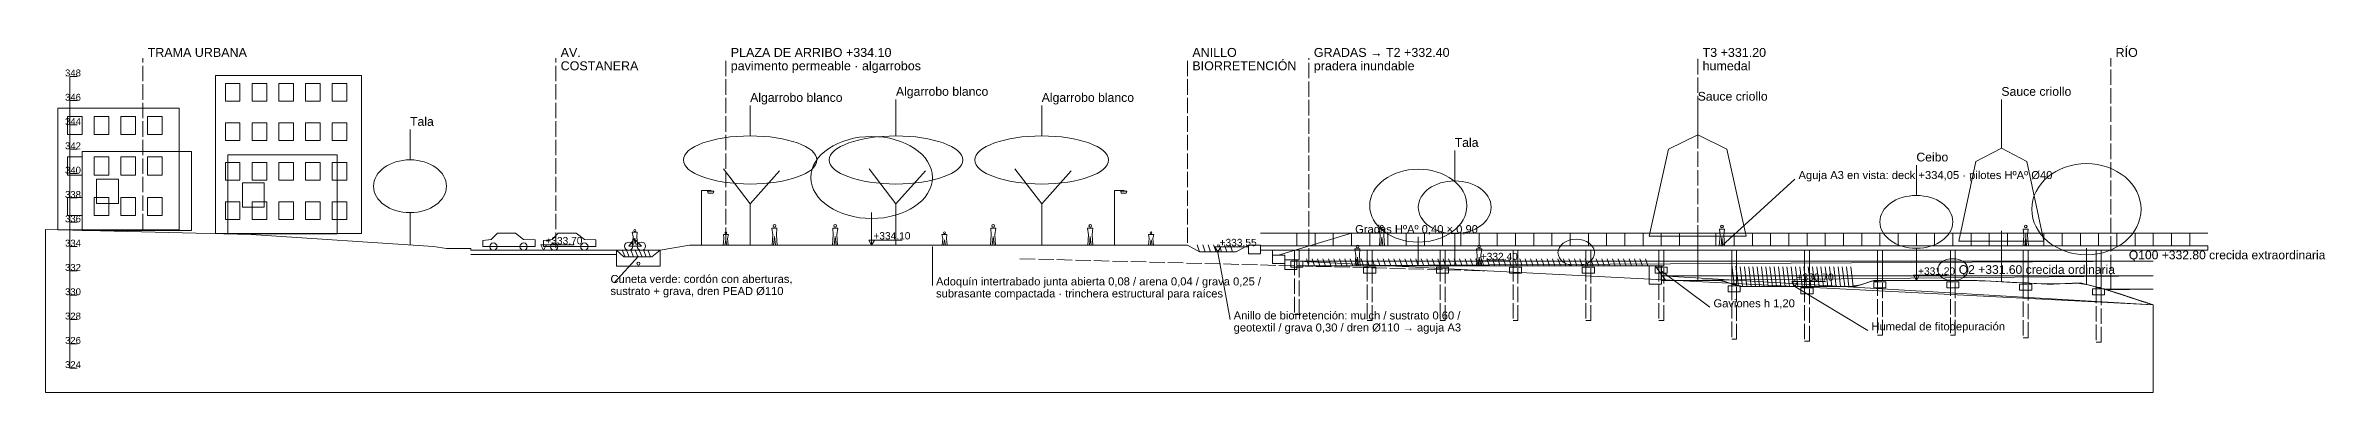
# Model space of a CAD drawing. Header units: metres. Extents: x -1097 to 1588, y -673 to 884.
# Drawn here: x 480 to 667.7, y -673 to -644.5 of the extents above; entities that cross this region are included whole.
import ezdxf

# ---------------------------------------------------------------- set-up
doc = ezdxf.new("R2010")
doc.units = ezdxf.units.M
doc.linetypes.add('DASHED', pattern=[1.524, 1.27, -0.254])
for name, color, linetype, lineweight, plot in [('CORTE-AGUA', 5, 'Continuous', 0, False), ('CORTE-ESTRUCTURA', 30, 'Continuous', 0, False), ('CORTE-TERRENO', 7, 'Continuous', 0, False), ('CORTE-TERRENO_EXIST', 9, 'Continuous', 0, False), ('CORTE-TEXTO', 7, 'Continuous', 0, False), ('CORTE-VEGETACION', 3, 'Continuous', 0, False), ('COTAS', 7, 'Continuous', 0, False), ('SUDS-CUNETA_VERDE', 3, 'Continuous', 0, False), ('SUDS-PASARELA', 30, 'Continuous', 0, False), ('TERRAZAS-GAVIONES', 8, 'Continuous', 0, False), ('VISTA-EDIFICIOS', 8, 'Continuous', 0, False), ('VISTA-FIGURAS', 8, 'Continuous', 0, False), ('VISTA-FONDO', 9, 'Continuous', 0, False)]:
    doc.layers.add(name, color=color, linetype=linetype, lineweight=lineweight, plot=plot)
doc.styles.add('ARIAL', font='arial.ttf')

msp = doc.modelspace()

# ---------------------------------------------------------------- linework, layer by layer
at = {"layer": 'CORTE-AGUA'}
for points in [[(583.07, -662.2), (653.49, -665.8), (652.6, -665.51), (651.71, -665.22), (650.82, -664.93), (649.92, -664.64), (649.03, -664.39), (648.14, -664.16), (647.25, -664.01), (646.36, -664.05), (645.47, -664.08), (644.58, -664.08), (643.69, -664.03), (642.79, -663.99), (641.9, -663.95), (641.01, -663.9), (640.12, -663.86), (639.23, -663.81), (638.34, -663.8), (637.45, -663.8), (636.55, -663.8), (635.66, -663.8), (634.77, -663.8), (633.88, -663.8), (632.99, -663.8), (632.1, -663.8), (631.21, -663.8), (630.32, -663.86), (629.42, -664.16), (628.53, -664.3), (627.64, -664.3), (626.75, -664.3), (625.86, -664.3), (624.97, -664.3), (624.08, -664.3), (623.18, -664.3), (622.29, -664.3), (621.4, -664.3), (620.51, -664.3), (619.62, -664.3), (618.73, -664.04), (617.84, -663.8), (616.94, -663.8), (616.05, -663.8), (615.16, -663.8), (614.27, -663.8), (613.38, -663.8), (612.49, -662.6), (611.6, -662.6), (610.71, -662.6), (609.81, -662.6), (608.92, -662.6), (608.03, -662.6), (607.14, -662.6), (606.25, -662.6), (605.36, -662.6), (604.47, -662.6), (603.57, -662.6), (602.68, -662.6), (601.79, -662.6), (600.9, -662.6), (600.01, -662.6), (599.12, -662.6), (598.23, -662.6), (597.34, -662.6), (596.44, -662.6), (595.55, -662.6), (594.66, -662.6), (593.77, -662.6), (592.88, -662.6), (591.99, -662.6), (591.1, -662.6), (590.2, -662.6), (589.31, -662.6), (588.42, -662.6), (587.53, -662.6), (586.64, -662.6), (585.75, -662.6), (584.86, -662.6), (583.97, -662.6), (653.49, -662.2), (583.07, -662.2)], [(613.02, -663.4), (653.49, -665.8), (652.98, -665.63), (652.47, -665.47), (651.95, -665.3), (651.44, -665.13), (650.93, -664.97), (650.42, -664.8), (649.9, -664.63), (649.39, -664.48), (648.88, -664.35), (648.37, -664.22), (647.85, -664.09), (647.34, -664.01), (646.83, -664.03), (646.32, -664.05), (645.81, -664.07), (645.29, -664.09), (644.78, -664.09), (644.27, -664.06), (643.76, -664.04), (643.24, -664.01), (642.73, -663.99), (642.22, -663.96), (641.71, -663.94), (641.2, -663.91), (640.68, -663.88), (640.17, -663.86), (639.66, -663.83), (639.15, -663.81), (638.63, -663.8), (638.12, -663.8), (637.61, -663.8), (637.1, -663.8), (636.58, -663.8), (636.07, -663.8), (635.56, -663.8), (635.05, -663.8), (634.54, -663.8), (634.02, -663.8), (633.51, -663.8), (633, -663.8), (632.49, -663.8), (631.97, -663.8), (631.46, -663.8), (630.95, -663.8), (630.44, -663.82), (629.93, -663.99), (629.41, -664.16), (628.9, -664.3), (628.39, -664.3), (627.88, -664.3), (627.36, -664.3), (626.85, -664.3), (626.34, -664.3), (625.83, -664.3), (625.31, -664.3), (624.8, -664.3), (624.29, -664.3), (623.78, -664.3), (623.27, -664.3), (622.75, -664.3), (622.24, -664.3), (621.73, -664.3), (621.22, -664.3), (620.7, -664.3), (620.19, -664.3), (619.68, -664.3), (619.17, -664.19), (618.65, -664.02), (618.14, -663.85), (617.63, -663.8), (617.12, -663.8), (616.61, -663.8), (616.09, -663.8), (615.58, -663.8), (615.07, -663.8), (614.56, -663.8), (614.04, -663.8), (613.53, -663.8), (653.49, -663.4), (613.02, -663.4)], [(649.58, -664.5), (653.49, -665.8), (653.44, -665.78), (653.39, -665.77), (653.34, -665.75), (653.29, -665.74), (653.24, -665.72), (653.19, -665.7), (653.14, -665.69), (653.09, -665.67), (653.04, -665.66), (653, -665.64), (652.95, -665.62), (652.9, -665.61), (652.85, -665.59), (652.8, -665.58), (652.75, -665.56), (652.7, -665.54), (652.65, -665.53), (652.6, -665.51), (652.55, -665.49), (652.5, -665.48), (652.45, -665.46), (652.4, -665.45), (652.35, -665.43), (652.3, -665.41), (652.25, -665.4), (652.2, -665.38), (652.15, -665.37), (652.11, -665.35), (652.06, -665.33), (652.01, -665.32), (651.96, -665.3), (651.91, -665.29), (651.86, -665.27), (651.81, -665.25), (651.76, -665.24), (651.71, -665.22), (651.66, -665.21), (651.61, -665.19), (651.56, -665.17), (651.51, -665.16), (651.46, -665.14), (651.41, -665.13), (651.36, -665.11), (651.31, -665.09), (651.27, -665.08), (651.22, -665.06), (651.17, -665.04), (651.12, -665.03), (651.07, -665.01), (651.02, -665), (650.97, -664.98), (650.92, -664.96), (650.87, -664.95), (650.82, -664.93), (650.77, -664.92), (650.72, -664.9), (650.67, -664.88), (650.62, -664.87), (650.57, -664.85), (650.52, -664.84), (650.47, -664.82), (650.42, -664.8), (650.38, -664.79), (650.33, -664.77), (650.28, -664.76), (650.23, -664.74), (650.18, -664.72), (650.13, -664.71), (650.08, -664.69), (650.03, -664.68), (649.98, -664.66), (649.93, -664.64), (649.88, -664.63), (649.83, -664.61), (649.78, -664.59), (649.73, -664.58), (649.68, -664.56), (649.63, -664.55), (653.49, -664.5), (649.58, -664.5)]]:
    msp.add_lwpolyline(points, close=True, dxfattribs=at)
at = {"layer": 'CORTE-AGUA', "linetype": 'DASHED'}
for points in [[(583.07, -662.2), (653.49, -662.2)], [(613.02, -663.4), (653.49, -663.4)]]:
    msp.add_lwpolyline(points, dxfattribs=at)
at = {"layer": 'CORTE-AGUA'}
msp.add_lwpolyline([(649.58, -664.5), (653.49, -664.5)], dxfattribs=at)
at = {"layer": 'CORTE-ESTRUCTURA'}
for points in [[(483, -659.67), (483, -653.17), (492, -653.17), (492, -659.67)], [(495, -659.95), (495, -653.45), (504, -653.45), (504, -659.95)], [(484.2, -657.47), (486, -657.47), (486, -655.47), (484.2, -655.47)], [(496.2, -657.75), (498, -657.75), (498, -655.75), (496.2, -655.75)], [(582.5, -662.2), (583.5, -662.2), (583.5, -662.7), (582.5, -662.7)], [(582.8, -661.3), (583.2, -661.3), (583.2, -662.1), (582.8, -662.1)], [(588.8, -661.3), (589.2, -661.3), (589.2, -662.6), (588.8, -662.6)], [(594.8, -661.3), (595.2, -661.3), (595.2, -662.6), (594.8, -662.6)], [(600.8, -661.3), (601.2, -661.3), (601.2, -662.6), (600.8, -662.6)], [(606.8, -661.3), (607.2, -661.3), (607.2, -662.6), (606.8, -662.6)], [(612.8, -661.3), (613.2, -661.3), (613.2, -662.6), (612.8, -662.6)], [(618.8, -661.3), (619.2, -661.3), (619.2, -664.13), (618.8, -664.13)], [(624.8, -661.3), (625.2, -661.3), (625.2, -664.3), (624.8, -664.3)], [(630.8, -661.3), (631.2, -661.3), (631.2, -663.8), (630.8, -663.8)], [(636.8, -661.3), (637.2, -661.3), (637.2, -663.8), (636.8, -663.8)], [(642.8, -661.3), (643.2, -661.3), (643.2, -664), (642.8, -664)], [(648.8, -661.3), (649.2, -661.3), (649.2, -664.38), (648.8, -664.38)], [(588.5, -662.7), (589.5, -662.7), (589.5, -663.2), (588.5, -663.2)], [(594.5, -662.7), (595.5, -662.7), (595.5, -663.2), (594.5, -663.2)], [(600.5, -662.7), (601.5, -662.7), (601.5, -663.2), (600.5, -663.2)], [(606.5, -662.7), (607.5, -662.7), (607.5, -663.2), (606.5, -663.2)], [(612.5, -662.7), (613.5, -662.7), (613.5, -663.2), (612.5, -663.2)], [(618.5, -664.23), (619.5, -664.23), (619.5, -664.73), (618.5, -664.73)], [(630.5, -663.9), (631.5, -663.9), (631.5, -664.4), (630.5, -664.4)], [(636.5, -663.9), (637.5, -663.9), (637.5, -664.4), (636.5, -664.4)], [(642.5, -664.1), (643.5, -664.1), (643.5, -664.6), (642.5, -664.6)], [(624.5, -664.4), (625.5, -664.4), (625.5, -664.9), (624.5, -664.9)], [(648.5, -664.48), (649.5, -664.48), (649.5, -664.98), (648.5, -664.98)]]:
    msp.add_lwpolyline(points, close=True, dxfattribs=at)
msp.add_lwpolyline([(515, -661.66), (527, -661.66)], dxfattribs=at)
at = {"layer": 'CORTE-ESTRUCTURA', "linetype": 'DASHED'}
for points in [[(582.8, -662.1), (582.8, -666.6), (583.2, -666.6), (583.2, -662.1)], [(588.8, -662.6), (588.8, -667.1), (589.2, -667.1), (589.2, -662.6)], [(594.8, -662.6), (594.8, -667.1), (595.2, -667.1), (595.2, -662.6)], [(600.8, -662.6), (600.8, -667.1), (601.2, -667.1), (601.2, -662.6)], [(606.8, -662.6), (606.8, -667.1), (607.2, -667.1), (607.2, -662.6)], [(612.8, -662.6), (612.8, -667.1), (613.2, -667.1), (613.2, -662.6)], [(618.8, -664.13), (618.8, -668.63), (619.2, -668.63), (619.2, -664.13)], [(624.8, -664.3), (624.8, -668.8), (625.2, -668.8), (625.2, -664.3)], [(630.8, -663.8), (630.8, -668.3), (631.2, -668.3), (631.2, -663.8)], [(636.8, -663.8), (636.8, -668.3), (637.2, -668.3), (637.2, -663.8)], [(642.8, -664), (642.8, -668.5), (643.2, -668.5), (643.2, -664)], [(648.8, -664.38), (648.8, -668.88), (649.2, -668.88), (649.2, -664.38)]]:
    msp.add_lwpolyline(points, dxfattribs=at)
at = {"layer": 'CORTE-TERRENO'}
msp.add_lwpolyline([(480, -659.6), (496.92, -660), (511.93, -661), (513, -661.16), (515, -661.16), (515, -661.31), (527, -661.31), (530.6, -661.3), (533, -660.9), (574, -660.9), (575, -661.45), (578, -661.45), (579, -660.9), (580, -660.9), (580, -661.3), (581, -661.3), (581, -661.7), (582, -661.7), (582, -662.1), (583, -662.1), (583, -662.6), (613, -662.6), (613, -663.8), (618, -663.8), (619.5, -664.3), (629, -664.3), (630.5, -663.8), (639, -663.8), (645, -664.1), (647.49, -664), (649.49, -664.5), (653.49, -665.8), (653.49, -673), (480, -673)], close=True, dxfattribs=at)
msp.add_lwpolyline([(480, -659.6), (496.92, -660), (511.93, -661), (513, -661.16), (515, -661.16), (515, -661.31), (527, -661.31), (530.6, -661.3), (533, -660.9), (574, -660.9), (575, -661.45), (578, -661.45), (579, -660.9), (580, -660.9), (580, -661.3), (581, -661.3), (581, -661.7), (582, -661.7), (582, -662.1), (583, -662.1), (583, -662.6), (613, -662.6), (613, -663.8), (618, -663.8), (619.5, -664.3), (629, -664.3), (630.5, -663.8), (639, -663.8), (645, -664.1), (647.49, -664), (649.49, -664.5), (653.49, -665.8)], dxfattribs=at)
at = {"layer": 'CORTE-TERRENO_EXIST', "linetype": 'DASHED'}
msp.add_lwpolyline([(560.2, -662), (598.47, -663)], dxfattribs=at)
at = {"layer": 'CORTE-TEXTO', "linetype": 'DASHED'}
for points in [[(488, -659.59), (488, -645.5)], [(522, -661.11), (522, -645.5)], [(536, -660.7), (536, -645.5)], [(574, -660.7), (574, -645.5)], [(584, -662.4), (584, -645.5)], [(616, -663.6), (616, -645.5)], [(650, -664.47), (650, -645.5)]]:
    msp.add_lwpolyline(points, dxfattribs=at)
at = {"layer": 'CORTE-TEXTO'}
for points in [[(482, -647), (482.6, -647)], [(482, -671), (482, -647)], [(482, -649), (482.6, -649)], [(482, -651), (482.6, -651)], [(482, -653), (482.6, -653)], [(482, -655), (482.6, -655)], [(618, -660.95), (624, -655.45)], [(482, -657), (482.6, -657)], [(482, -659), (482.6, -659)], [(581.5, -661.7), (587.5, -659.9)], [(482, -661), (482.6, -661)], [(528.8, -661.8), (526.8, -664)], [(553, -661), (553, -664.2)], [(576.5, -661.5), (577.5, -667)], [(482, -663), (482.6, -663)], [(613, -663), (617, -666)], [(624, -664.3), (630, -667.9)], [(482, -665), (482.6, -665)], [(482, -667), (482.6, -667)], [(482, -669), (482.6, -669)], [(482, -671), (482.6, -671)]]:
    msp.add_lwpolyline(points, dxfattribs=at)
at = {"layer": 'CORTE-VEGETACION'}
for p, q in [((527.7, -661.86), (527.5, -661.36)), ((528.05, -661.86), (527.85, -661.36)), ((528.4, -661.86), (528.2, -661.36)), ((528.75, -661.86), (528.55, -661.36)), ((529.1, -661.86), (528.9, -661.36)), ((529.45, -661.86), (529.25, -661.36)), ((529.8, -661.86), (529.6, -661.36)), ((575, -661.45), (574.8, -660.85)), ((575.45, -661.45), (575.25, -660.85)), ((575.9, -661.45), (575.7, -660.85)), ((576.35, -661.45), (576.15, -660.85)), ((576.8, -661.45), (576.6, -660.85)), ((577.25, -661.45), (577.05, -660.85)), ((577.7, -661.45), (577.5, -660.85)), ((584, -662.6), (583.8, -662)), ((584.45, -662.6), (584.25, -662)), ((584.9, -662.6), (584.7, -662)), ((585.35, -662.6), (585.15, -662)), ((585.8, -662.6), (585.6, -662)), ((586.25, -662.6), (586.05, -662)), ((586.7, -662.6), (586.5, -662)), ((587.15, -662.6), (586.95, -662)), ((587.6, -662.6), (587.4, -662)), ((588.05, -662.6), (587.85, -662)), ((588.5, -662.6), (588.3, -662)), ((588.95, -662.6), (588.75, -662)), ((589.4, -662.6), (589.2, -662)), ((589.85, -662.6), (589.65, -662)), ((590.3, -662.6), (590.1, -662)), ((590.75, -662.6), (590.55, -662)), ((591.2, -662.6), (591, -662)), ((591.65, -662.6), (591.45, -662)), ((592.1, -662.6), (591.9, -662)), ((592.55, -662.6), (592.35, -662)), ((593, -662.6), (592.8, -662)), ((593.45, -662.6), (593.25, -662)), ((593.9, -662.6), (593.7, -662)), ((594.35, -662.6), (594.15, -662)), ((594.8, -662.6), (594.6, -662)), ((595.25, -662.6), (595.05, -662)), ((595.7, -662.6), (595.5, -662)), ((596.15, -662.6), (595.95, -662)), ((596.6, -662.6), (596.4, -662)), ((597.05, -662.6), (596.85, -662)), ((597.5, -662.6), (597.3, -662)), ((597.95, -662.6), (597.75, -662)), ((598.4, -662.6), (598.2, -662)), ((598.85, -662.6), (598.65, -662)), ((599.3, -662.6), (599.1, -662)), ((599.75, -662.6), (599.55, -662)), ((600.2, -662.6), (600, -662)), ((600.65, -662.6), (600.45, -662)), ((601.1, -662.6), (600.9, -662)), ((601.55, -662.6), (601.35, -662)), ((602, -662.6), (601.8, -662)), ((602.45, -662.6), (602.25, -662)), ((602.9, -662.6), (602.7, -662)), ((603.35, -662.6), (603.15, -662)), ((603.8, -662.6), (603.6, -662)), ((604.25, -662.6), (604.05, -662)), ((604.7, -662.6), (604.5, -662)), ((605.15, -662.6), (604.95, -662)), ((605.6, -662.6), (605.4, -662)), ((606.05, -662.6), (605.85, -662)), ((606.5, -662.6), (606.3, -662)), ((606.95, -662.6), (606.75, -662)), ((607.4, -662.6), (607.2, -662)), ((607.85, -662.6), (607.65, -662)), ((608.3, -662.6), (608.1, -662)), ((608.75, -662.6), (608.55, -662)), ((609.2, -662.6), (609, -662)), ((609.65, -662.6), (609.45, -662)), ((610.1, -662.6), (609.9, -662)), ((610.55, -662.6), (610.35, -662)), ((611, -662.6), (610.8, -662)), ((611.45, -662.6), (611.25, -662)), ((611.9, -662.6), (611.7, -662)), ((619, -664.13), (618.8, -662.51)), ((619.35, -664.25), (619.15, -662.63)), ((619.7, -664.3), (619.5, -662.68)), ((620.05, -664.3), (619.85, -662.68)), ((620.4, -664.3), (620.2, -662.68)), ((620.75, -664.3), (620.55, -662.68)), ((621.1, -664.3), (620.9, -662.68)), ((621.45, -664.3), (621.25, -662.68)), ((621.8, -664.3), (621.6, -662.68)), ((622.15, -664.3), (621.95, -662.68)), ((622.5, -664.3), (622.3, -662.68)), ((622.85, -664.3), (622.65, -662.68)), ((623.2, -664.3), (623, -662.68)), ((623.55, -664.3), (623.35, -662.68)), ((623.9, -664.3), (623.7, -662.68)), ((624.25, -664.3), (624.05, -662.68)), ((624.6, -664.3), (624.4, -662.68)), ((624.95, -664.3), (624.75, -662.68)), ((625.3, -664.3), (625.1, -662.68)), ((625.65, -664.3), (625.45, -662.68)), ((626, -664.3), (625.8, -662.68)), ((626.35, -664.3), (626.15, -662.68)), ((626.7, -664.3), (626.5, -662.68)), ((627.05, -664.3), (626.85, -662.68)), ((627.4, -664.3), (627.2, -662.68)), ((627.75, -664.3), (627.55, -662.68)), ((628.1, -664.3), (627.9, -662.68)), ((628.45, -664.3), (628.25, -662.68)), ((628.8, -664.3), (628.6, -662.68))]:
    msp.add_line(p, q, dxfattribs=at)
for points in [[(550, -651.9), (550, -648.9)], [(616, -651.8), (616, -649.3)], [(641, -652.9), (641, -648.9)], [(538, -651.9), (538, -649.4)], [(562, -651.9), (562, -649.4)], [(510, -653.87), (510, -651.37)], [(596, -655.6), (596, -653.1)], [(538, -657.48), (535.8, -654.6)], [(538, -657.48), (540.42, -654.78)], [(550, -657.48), (547.8, -654.6)], [(550, -657.48), (552.42, -654.78)], [(562, -657.48), (559.8, -654.6)], [(562, -657.48), (564.42, -654.78)], [(634, -656.8), (634, -654.3)], [(510, -660.87), (510, -658.21)], [(538, -660.9), (538, -657.48)], [(550, -660.9), (550, -657.48)], [(562, -660.9), (562, -657.48)], [(596, -662.6), (596, -659.94)], [(616, -663.8), (616, -659.24)], [(641, -663.9), (641, -659.72)], [(634, -663.8), (634, -661.14)]]:
    msp.add_lwpolyline(points, dxfattribs=at)
for points in [[(612, -660.15), (613.6, -653), (616, -651.8), (618.4, -653), (620, -660.15)], [(637.5, -660.56), (638.9, -654), (641, -652.9), (643.1, -654), (644.5, -660.56)]]:
    msp.add_lwpolyline(points, close=True, dxfattribs=at)
for centre, major_axis, ratio in [((538, -653.88), (5.5, 0), 0.36), ((550, -653.88), (5.5, 0), 0.36), ((562, -653.88), (5.5, 0), 0.36), ((510, -656.04), (3, 0), 0.723333), ((596, -657.77), (3, 0), 0.723333), ((634, -658.97), (3, 0), 0.723333), ((606, -661.5), (1.5, 0), 0.733333), ((637, -662.9), (1.25, 0), 0.72)]:
    msp.add_ellipse(centre, major_axis=major_axis, ratio=ratio, dxfattribs=at)
at = {"layer": 'COTAS'}
for points in [[(547.76, -660.47), (548.24, -660.47), (548, -660.9)], [(520.76, -660.87), (521.24, -660.87), (521, -661.3)], [(576.26, -661.02), (576.74, -661.02), (576.5, -661.45)], [(597.76, -662.17), (598.24, -662.17), (598, -662.6)], [(623.76, -663.87), (624.24, -663.87), (624, -664.3)], [(633.76, -663.37), (634.24, -663.37), (634, -663.8)]]:
    msp.add_lwpolyline(points, close=True, dxfattribs=at)
for points in [[(548, -660.47), (548, -660.29)], [(548, -660.47), (550.52, -660.47)], [(521, -660.87), (521, -660.69)], [(521, -660.87), (523.52, -660.87)], [(576.5, -661.02), (576.5, -660.84)], [(576.5, -661.02), (579.02, -661.02)], [(598, -662.17), (598, -661.99)], [(598, -662.17), (600.52, -662.17)], [(624, -663.87), (624, -663.69)], [(624, -663.87), (626.52, -663.87)], [(634, -663.37), (634, -663.19)], [(634, -663.37), (636.52, -663.37)]]:
    msp.add_lwpolyline(points, dxfattribs=at)
at = {"layer": 'SUDS-CUNETA_VERDE'}
msp.add_lwpolyline([(527, -661.31), (527.6, -661.86), (529.9, -661.86), (530.6, -661.31), (530.6, -662.61), (527, -662.61)], close=True, dxfattribs=at)
msp.add_lwpolyline([(527, -661.31), (527.6, -661.86), (529.9, -661.86), (530.6, -661.31)], dxfattribs=at)
msp.add_circle((528.8, -662.41), 0.12, dxfattribs=at)
at = {"layer": 'SUDS-PASARELA'}
for points in [[(580, -659.9), (658, -659.9)], [(583, -660.95), (583, -659.9)], [(584.5, -660.95), (584.5, -659.9)], [(586, -660.95), (586, -659.9)], [(587.5, -660.95), (587.5, -659.9)], [(589, -660.95), (589, -659.9)], [(590.5, -660.95), (590.5, -659.9)], [(592, -660.95), (592, -659.9)], [(593.5, -660.95), (593.5, -659.9)], [(595, -660.95), (595, -659.9)], [(596.5, -660.95), (596.5, -659.9)], [(598, -660.95), (598, -659.9)], [(599.5, -660.95), (599.5, -659.9)], [(601, -660.95), (601, -659.9)], [(602.5, -660.95), (602.5, -659.9)], [(604, -660.95), (604, -659.9)], [(605.5, -660.95), (605.5, -659.9)], [(607, -660.95), (607, -659.9)], [(608.5, -660.95), (608.5, -659.9)], [(610, -660.95), (610, -659.9)], [(611.5, -660.95), (611.5, -659.9)], [(613, -660.95), (613, -659.9)], [(614.5, -660.95), (614.5, -659.9)], [(616, -660.95), (616, -659.9)], [(617.5, -660.95), (617.5, -659.9)], [(619, -660.95), (619, -659.9)], [(620.5, -660.95), (620.5, -659.9)], [(622, -660.95), (622, -659.9)], [(623.5, -660.95), (623.5, -659.9)], [(625, -660.95), (625, -659.9)], [(626.5, -660.95), (626.5, -659.9)], [(628, -660.95), (628, -659.9)], [(629.5, -660.95), (629.5, -659.9)], [(631, -660.95), (631, -659.9)], [(632.5, -660.95), (632.5, -659.9)], [(634, -660.95), (634, -659.9)], [(635.5, -660.95), (635.5, -659.9)], [(637, -660.95), (637, -659.9)], [(638.5, -660.95), (638.5, -659.9)], [(640, -660.95), (640, -659.9)], [(641.5, -660.95), (641.5, -659.9)], [(643, -660.95), (643, -659.9)], [(644.5, -660.95), (644.5, -659.9)], [(646, -660.95), (646, -659.9)], [(647.5, -660.95), (647.5, -659.9)], [(649, -660.95), (649, -659.9)], [(650.5, -660.95), (650.5, -659.9)], [(652, -660.95), (652, -659.9)], [(653.5, -660.95), (653.5, -659.9)], [(655, -660.95), (655, -659.9)], [(656.5, -660.95), (656.5, -659.9)]]:
    msp.add_lwpolyline(points, dxfattribs=at)
msp.add_lwpolyline([(580, -660.95), (658, -660.95), (658, -661.3), (580, -661.3)], close=True, dxfattribs=at)
at = {"layer": 'TERRAZAS-GAVIONES'}
for points in [[(579.01, -661.6), (580.01, -661.6), (580.01, -660.9), (579.01, -660.9)], [(581.01, -662.4), (582.01, -662.4), (582.01, -661.7), (581.01, -661.7)], [(582.01, -662.9), (583.01, -662.9), (583.01, -662.1), (582.01, -662.1)], [(612.01, -664.1), (613.01, -664.1), (613.01, -662.6), (612.01, -662.6)]]:
    msp.add_lwpolyline(points, close=True, dxfattribs=at)
for points in [[(579.01, -661.6), (580.01, -661.6), (580.01, -660.9), (579.01, -660.9), (579.01, -661.6)], [(581.01, -662.4), (582.01, -662.4), (582.01, -661.7), (581.01, -661.7), (581.01, -662.4)], [(582.01, -662.9), (583.01, -662.9), (583.01, -662.1), (582.01, -662.1), (582.01, -662.9)], [(612.01, -664.1), (613.01, -664.1), (613.01, -662.6), (612.01, -662.6), (612.01, -664.1)]]:
    msp.add_lwpolyline(points, dxfattribs=at)
at = {"layer": 'VISTA-EDIFICIOS'}
for points in [[(494, -659.93), (506, -659.93), (506, -646.93), (494, -646.93)], [(494.8, -649.04), (496, -649.04), (496, -647.58), (494.8, -647.58)], [(497, -649.04), (498.2, -649.04), (498.2, -647.58), (497, -647.58)], [(499.2, -649.04), (500.4, -649.04), (500.4, -647.58), (499.2, -647.58)], [(501.4, -649.04), (502.6, -649.04), (502.6, -647.58), (501.4, -647.58)], [(503.6, -649.04), (504.8, -649.04), (504.8, -647.58), (503.6, -647.58)], [(481, -659.62), (491, -659.62), (491, -649.62), (481, -649.62)], [(481.8, -651.79), (483, -651.79), (483, -650.29), (481.8, -650.29)], [(484, -651.79), (485.2, -651.79), (485.2, -650.29), (484, -650.29)], [(486.2, -651.79), (487.4, -651.79), (487.4, -650.29), (486.2, -650.29)], [(488.4, -651.79), (489.6, -651.79), (489.6, -650.29), (488.4, -650.29)], [(494.8, -652.29), (496, -652.29), (496, -650.83), (494.8, -650.83)], [(497, -652.29), (498.2, -652.29), (498.2, -650.83), (497, -650.83)], [(499.2, -652.29), (500.4, -652.29), (500.4, -650.83), (499.2, -650.83)], [(501.4, -652.29), (502.6, -652.29), (502.6, -650.83), (501.4, -650.83)], [(503.6, -652.29), (504.8, -652.29), (504.8, -650.83), (503.6, -650.83)], [(481.8, -655.12), (483, -655.12), (483, -653.62), (481.8, -653.62)], [(484, -655.12), (485.2, -655.12), (485.2, -653.62), (484, -653.62)], [(486.2, -655.12), (487.4, -655.12), (487.4, -653.62), (486.2, -653.62)], [(488.4, -655.12), (489.6, -655.12), (489.6, -653.62), (488.4, -653.62)], [(494.8, -655.54), (496, -655.54), (496, -654.08), (494.8, -654.08)], [(497, -655.54), (498.2, -655.54), (498.2, -654.08), (497, -654.08)], [(499.2, -655.54), (500.4, -655.54), (500.4, -654.08), (499.2, -654.08)], [(501.4, -655.54), (502.6, -655.54), (502.6, -654.08), (501.4, -654.08)], [(503.6, -655.54), (504.8, -655.54), (504.8, -654.08), (503.6, -654.08)], [(481.8, -658.46), (483, -658.46), (483, -656.96), (481.8, -656.96)], [(484, -658.46), (485.2, -658.46), (485.2, -656.96), (484, -656.96)], [(486.2, -658.46), (487.4, -658.46), (487.4, -656.96), (486.2, -656.96)], [(488.4, -658.46), (489.6, -658.46), (489.6, -656.96), (488.4, -656.96)], [(494.8, -658.79), (496, -658.79), (496, -657.33), (494.8, -657.33)], [(497, -658.79), (498.2, -658.79), (498.2, -657.33), (497, -657.33)], [(499.2, -658.79), (500.4, -658.79), (500.4, -657.33), (499.2, -657.33)], [(501.4, -658.79), (502.6, -658.79), (502.6, -657.33), (501.4, -657.33)], [(503.6, -658.79), (504.8, -658.79), (504.8, -657.33), (503.6, -657.33)]]:
    msp.add_lwpolyline(points, close=True, dxfattribs=at)
at = {"layer": 'VISTA-FIGURAS'}
for points in [[(534, -660.9), (534, -656.4), (534.8, -656.4)], [(568, -660.9), (568, -656.4), (568.8, -656.4)], [(528, -660.97), (528.45, -660.36), (529.05, -660.97), (528.5, -660.97), (528, -660.97)]]:
    msp.add_lwpolyline(points, dxfattribs=at)
for points in [[(534.5, -656.45), (535, -656.45), (534.95, -656.6), (534.55, -656.6)], [(568.5, -656.45), (569, -656.45), (568.95, -656.6), (568.55, -656.6)], [(516, -661.01), (520.3, -661.01), (520.3, -660.46), (519.35, -660.41), (518.67, -659.91), (517.2, -659.91), (516.69, -660.41), (516, -660.51)], [(521, -661.01), (525.3, -661.01), (525.3, -660.46), (524.35, -660.41), (523.67, -659.91), (522.2, -659.91), (521.69, -660.41), (521, -660.51)], [(528.28, -659.82), (528.7, -659.82), (528.66, -660.21), (528.72, -660.81), (528.58, -660.81), (528.5, -660.3), (528.42, -660.81), (528.3, -660.81), (528.36, -660.21)], [(536.22, -660), (535.8, -660), (535.84, -660.35), (535.78, -660.9), (535.92, -660.9), (536, -660.44), (536.08, -660.9), (536.2, -660.9), (536.14, -660.35)], [(539.78, -659.49), (540.2, -659.49), (540.16, -660.04), (540.22, -660.9), (540.08, -660.9), (540, -660.18), (539.92, -660.9), (539.8, -660.9), (539.86, -660.04)], [(545.22, -659.49), (544.8, -659.49), (544.84, -660.04), (544.78, -660.9), (544.92, -660.9), (545, -660.18), (545.08, -660.9), (545.2, -660.9), (545.14, -660.04)], [(553.78, -660), (554.2, -660), (554.16, -660.35), (554.22, -660.9), (554.08, -660.9), (554, -660.44), (553.92, -660.9), (553.8, -660.9), (553.86, -660.35)], [(558.22, -659.49), (557.8, -659.49), (557.84, -660.04), (557.78, -660.9), (557.92, -660.9), (558, -660.18), (558.08, -660.9), (558.2, -660.9), (558.14, -660.04)], [(565.78, -659.49), (566.2, -659.49), (566.16, -660.04), (566.22, -660.9), (566.08, -660.9), (566, -660.18), (565.92, -660.9), (565.8, -660.9), (565.86, -660.04)], [(571.22, -660), (570.8, -660), (570.84, -660.35), (570.78, -660.9), (570.92, -660.9), (571, -660.44), (571.08, -660.9), (571.2, -660.9), (571.14, -660.35)], [(589.78, -659.56), (590.2, -659.56), (590.16, -660.1), (590.22, -660.95), (590.08, -660.95), (590, -660.24), (589.92, -660.95), (589.8, -660.95), (589.86, -660.1)], [(618.22, -659.56), (617.8, -659.56), (617.84, -660.1), (617.78, -660.95), (617.92, -660.95), (618, -660.24), (618.08, -660.95), (618.2, -660.95), (618.14, -660.1)], [(642.78, -659.56), (643.2, -659.56), (643.16, -660.1), (643.22, -660.95), (643.08, -660.95), (643, -660.24), (642.92, -660.95), (642.8, -660.95), (642.86, -660.1)], [(587.78, -661.19), (588.2, -661.19), (588.16, -661.74), (588.22, -662.6), (588.08, -662.6), (588, -661.88), (587.92, -662.6), (587.8, -662.6), (587.86, -661.74)], [(598.22, -661.19), (597.8, -661.19), (597.84, -661.74), (597.78, -662.6), (597.92, -662.6), (598, -661.88), (598.08, -662.6), (598.2, -662.6), (598.14, -661.74)]]:
    msp.add_lwpolyline(points, close=True, dxfattribs=at)
for centre, radius in [((528.5, -659.69), 0.078), ((536, -659.87), 0.0715), ((540, -659.29), 0.112), ((545, -659.29), 0.112), ((554, -659.87), 0.0715), ((558, -659.29), 0.112), ((566, -659.29), 0.112), ((571, -659.87), 0.0715), ((590, -659.36), 0.111), ((618, -659.36), 0.111), ((643, -659.36), 0.111), ((516.86, -661.01), 0.3), ((519.35, -661.01), 0.3), ((521.86, -661.01), 0.3), ((524.35, -661.01), 0.3), ((528, -660.97), 0.34), ((529.05, -660.97), 0.34), ((588, -660.99), 0.112), ((598, -660.99), 0.112)]:
    msp.add_circle(centre, radius, dxfattribs=at)
at = {"layer": 'VISTA-FONDO'}
for points in [[(548, -660.9), (548, -658.2)], [(593, -662.6), (593, -660.2)], [(648, -664.13), (648, -661.13)]]:
    msp.add_lwpolyline(points, dxfattribs=at)
for centre, major_axis, ratio in [((548, -655.32), (5, 0), 0.675), ((593, -657.64), (4, 0), 0.75), ((648, -657.93), (4.5, 0), 0.833333)]:
    msp.add_ellipse(centre, major_axis=major_axis, ratio=ratio, dxfattribs=at)

# ---------------------------------------------------------------- texts
at = {"layer": 'CORTE-AGUA', "style": 'ARIAL'}
for s, p in [('Q100 +332.80 crecida extraordinaria', (651.49, -662.05)), ('Q2 +331.60 crecida ordinaria', (637.49, -663.25))]:
    msp.add_text(s, height=0.7125, dxfattribs=at).set_placement(p)
at = {"layer": 'CORTE-TEXTO', "style": 'ARIAL'}
for s, height, p in [('TRAMA URBANA', 0.7362, (488.4, -645.4)), ('AV.', 0.736, (522.4, -645.4)), ('PLAZA DE ARRIBO +334.10', 0.7362, (536.4, -645.4)), ('ANILLO', 0.736, (574.4, -645.4)), ('BIORRETENCIÓN', 0.7362, (574.4, -646.5)), ('GRADAS → T2 +332.40', 0.7362, (584.4, -645.4)), ('T3 +331.20', 0.736, (616.4, -645.4)), ('RÍO', 0.736, (650.4, -645.4)), ('348', 0.562, (481.6, -647)), ('COSTANERA', 0.736, (522.4, -646.5)), ('pavimento permeable · algarrobos', 0.7362, (536.4, -646.5)), ('pradera inundable', 0.7362, (584.4, -646.5)), ('humedal', 0.736, (616.4, -646.5)), ('346', 0.562, (481.6, -649)), ('Algarrobo blanco', 0.72, (538, -649.1)), ('Algarrobo blanco', 0.72, (550, -648.6)), ('Algarrobo blanco', 0.72, (562, -649.1)), ('Sauce criollo', 0.72, (616, -649)), ('Sauce criollo', 0.72, (641, -648.6)), ('344', 0.562, (481.6, -651)), ('Tala', 0.72, (510, -651.07)), ('342', 0.562, (481.6, -653)), ('Tala', 0.72, (596, -652.8)), ('340', 0.562, (481.6, -655)), ('Aguja A3 en vista: deck +334,05 · pilotes HºAº Ø40', 0.6587, (624.3, -655.45)), ('Ceibo', 0.72, (634, -654)), ('338', 0.562, (481.6, -657)), ('336', 0.562, (481.6, -659)), ('334', 0.562, (481.6, -661)), ('Gradas HºAº 0,40 × 0,90', 0.6587, (587.8, -659.9)), ('332', 0.562, (481.6, -663)), ('sustrato + grava, dren PEAD Ø110', 0.6587, (526.5, -664.99)), ('Cuneta verde: cordón con aberturas,', 0.6587, (526.5, -664)), ('Adoquín intertrabado junta abierta 0,08 / arena 0,04 / grava 0,25 /', 0.6587, (553.3, -664.2)), ('330', 0.562, (481.6, -665)), ('subrasante compactada · trinchera estructural para raíces', 0.6587, (553.3, -665.19)), ('Gaviones h 1,20', 0.6587, (617.3, -666)), ('328', 0.562, (481.6, -667)), ('Anillo de biorretención: mulch / sustrato 0,60 /', 0.6587, (577.8, -667)), ('geotextil / grava 0,30 / dren Ø110 → aguja A3', 0.6587, (577.8, -667.99)), ('Humedal de fitodepuración', 0.6587, (630.3, -667.9)), ('326', 0.562, (481.6, -669)), ('324', 0.562, (481.6, -671))]:
    msp.add_text(s, height=height, dxfattribs=at).set_placement(p)
at = {"layer": 'COTAS', "style": 'ARIAL'}
for s, p in [('+333.70', (521.14, -660.82)), ('+334.10', (548.14, -660.42)), ('+333.55', (576.64, -660.97)), ('+332.40', (598.14, -662.12)), ('+330.70', (624.14, -663.82)), ('+331.20', (634.14, -663.32))]:
    msp.add_text(s, height=0.6, dxfattribs=at).set_placement(p)

doc.saveas('drawing.dxf')
